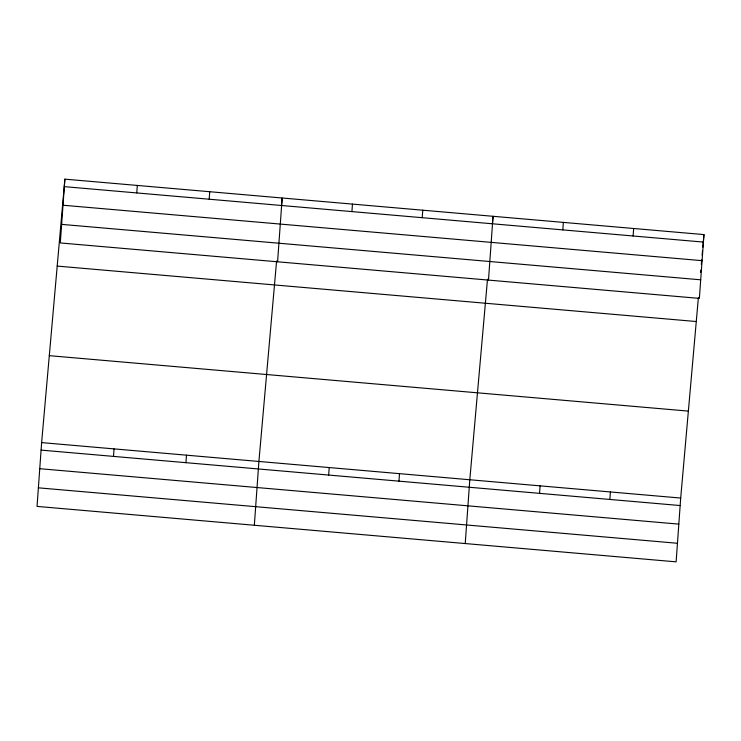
<?xml version="1.0" encoding="UTF-8"?>
<svg xmlns="http://www.w3.org/2000/svg" width="741" height="741" viewBox="0 0 741 741"><rect width="100%" height="100%" fill="white"/><g stroke="black" fill="none" stroke-linecap="round" stroke-linejoin="round"><path stroke-width="1.11" d="M64.875 179.155L60.308 242.946L699.374 298.391L703.95 234.591L64.875 179.155L41.626 442.609L37.05 506.409L676.125 561.845L680.692 498.054L698.393 297.512M113.512 456.391L114.049 448.898M136.77 192.929L137.307 185.435M185.945 462.68L186.482 455.178M209.194 199.218L209.731 191.715M254.339 525.258L258.905 461.458L276.606 260.915M277.588 261.795L282.164 198.004L281.46 206.007M328.671 475.055L329.208 467.562M351.919 211.593L352.457 204.099M398.964 481.159L399.501 473.656M422.222 217.697L422.759 210.194M465.228 543.551L469.803 479.76L487.504 279.218M488.486 280.089L493.052 216.298L492.348 224.301M539.559 493.349L540.096 485.855M562.817 229.895L563.355 222.393M609.862 499.453L610.399 491.95M633.11 235.99L633.648 228.487M700.615 272.345L700.819 270.048M701.329 264.333L701.727 259.758M702.135 255.182L702.533 250.606M702.838 247.17L703.95 234.591M64.337 186.649L703.413 242.085M63.013 205.229L702.079 260.665M61.633 224.375L700.708 279.811M57.205 266.093L696.271 321.529M49.295 355.671L688.37 411.107M41.626 442.609L680.692 498.054M41.088 450.111L680.155 505.547M39.755 468.692L678.83 524.128M38.384 487.828L677.45 543.273"/></g></svg>
